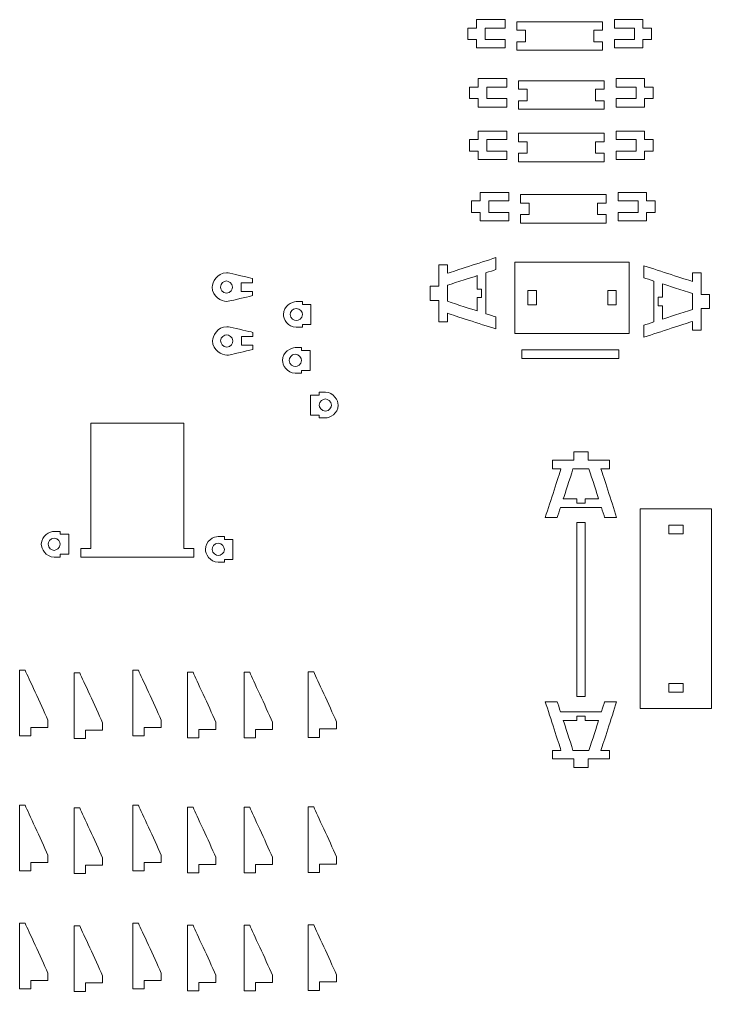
# Model space of a CAD drawing. Header units: millimetres. Extents: x -5059 to 5976, y -2595 to 3315.
# Drawn here: x -3802 to -3317, y -134 to 547 of the extents above; entities that cross this region are included whole.
import ezdxf

# ---------------------------------------------------------------- set-up
doc = ezdxf.new("R2010")
doc.units = ezdxf.units.MM
doc.header["$MEASUREMENT"] = 0
doc.layers.add('Layer 1', color=7, linetype='Continuous')

msp = doc.modelspace()

# ---------------------------------------------------------------- linework, layer by layer
at = {"layer": 'Layer 1', "color": 18, "lineweight": 9}
for points in [[(-3461.5113, 547.4502), (-3468.1779, 547.4502), (-3478.1779, 547.4502), (-3481.5113, 547.4502)], [(-3481.5113, 547.4502), (-3481.5113, 545.4502), (-3481.5113, 542.4502), (-3481.5113, 541.4502)], [(-3461.5113, 541.4502), (-3461.5113, 543.4502), (-3461.5113, 546.4502), (-3461.5113, 547.4502)], [(-3393.1919, 545.8546), (-3413.1919, 545.8546), (-3443.1919, 545.8546), (-3453.1919, 545.8546)], [(-3453.1919, 545.8546), (-3453.1919, 543.8546), (-3453.1919, 540.8546), (-3453.1919, 539.8546)], [(-3393.1919, 539.8546), (-3393.1919, 541.8546), (-3393.1919, 544.8546), (-3393.1919, 545.8546)], [(-3384.8726, 541.4502), (-3384.8726, 543.4502), (-3384.8726, 546.4502), (-3384.8726, 547.4502)], [(-3384.8726, 547.4502), (-3378.2059, 547.4502), (-3368.2059, 547.4502), (-3364.8726, 547.4502)], [(-3364.8726, 547.4502), (-3364.8726, 545.4502), (-3364.8726, 542.4502), (-3364.8726, 541.4502)], [(-3481.5113, 541.4502), (-3483.5113, 541.4502), (-3486.5113, 541.4502), (-3487.5113, 541.4502)], [(-3487.5113, 541.4502), (-3487.5113, 538.7835), (-3487.5113, 534.7835), (-3487.5113, 533.4502)], [(-3475.5113, 533.4502), (-3475.5113, 536.1169), (-3475.5113, 540.1169), (-3475.5113, 541.4502)], [(-3475.5113, 541.4502), (-3470.8446, 541.4502), (-3463.8446, 541.4502), (-3461.5113, 541.4502)], [(-3447.1919, 539.8546), (-3449.1919, 539.8546), (-3452.1919, 539.8546), (-3453.1919, 539.8546)], [(-3447.1919, 531.8546), (-3447.1919, 534.5213), (-3447.1919, 538.5213), (-3447.1919, 539.8546)], [(-3393.1919, 539.8546), (-3395.1919, 539.8546), (-3398.1919, 539.8546), (-3399.1919, 539.8546)], [(-3399.1919, 539.8546), (-3399.1919, 537.188), (-3399.1919, 533.188), (-3399.1919, 531.8546)], [(-3370.8726, 541.4502), (-3375.5393, 541.4502), (-3382.5393, 541.4502), (-3384.8726, 541.4502)], [(-3370.8726, 533.4502), (-3370.8726, 536.1169), (-3370.8726, 540.1169), (-3370.8726, 541.4502)], [(-3364.8726, 541.4502), (-3362.8726, 541.4502), (-3359.8726, 541.4502), (-3358.8726, 541.4502)], [(-3358.8726, 541.4502), (-3358.8726, 538.7835), (-3358.8726, 534.7835), (-3358.8726, 533.4502)], [(-3487.5113, 533.4502), (-3485.5113, 533.4502), (-3482.5113, 533.4502), (-3481.5113, 533.4502)], [(-3481.5113, 533.4502), (-3481.5113, 531.4502), (-3481.5113, 528.4502), (-3481.5113, 527.4502)], [(-3461.5113, 533.4502), (-3466.1779, 533.4502), (-3473.1779, 533.4502), (-3475.5113, 533.4502)], [(-3461.5113, 527.4502), (-3461.5113, 529.4502), (-3461.5113, 532.4502), (-3461.5113, 533.4502)], [(-3453.1919, 531.8546), (-3451.1919, 531.8546), (-3448.1919, 531.8546), (-3447.1919, 531.8546)], [(-3453.1919, 531.8546), (-3453.1919, 529.8546), (-3453.1919, 526.8546), (-3453.1919, 525.8546)], [(-3399.1919, 531.8546), (-3397.1919, 531.8546), (-3394.1919, 531.8546), (-3393.1919, 531.8546)], [(-3393.1919, 525.8546), (-3393.1919, 527.8546), (-3393.1919, 530.8546), (-3393.1919, 531.8546)], [(-3384.8726, 527.4502), (-3384.8726, 529.4502), (-3384.8726, 532.4502), (-3384.8726, 533.4502)], [(-3384.8726, 533.4502), (-3380.2059, 533.4502), (-3373.2059, 533.4502), (-3370.8726, 533.4502)], [(-3364.8726, 533.4502), (-3364.8726, 531.4502), (-3364.8726, 528.4502), (-3364.8726, 527.4502)], [(-3358.8726, 533.4502), (-3360.8726, 533.4502), (-3363.8726, 533.4502), (-3364.8726, 533.4502)], [(-3481.5113, 527.4502), (-3474.8446, 527.4502), (-3464.8446, 527.4502), (-3461.5113, 527.4502)], [(-3453.1919, 525.8546), (-3433.1919, 525.8546), (-3403.1919, 525.8546), (-3393.1919, 525.8546)], [(-3364.8726, 527.4502), (-3371.5393, 527.4502), (-3381.5393, 527.4502), (-3384.8726, 527.4502)], [(-3460.3626, 505.9864), (-3467.0293, 505.9864), (-3477.0293, 505.9864), (-3480.3626, 505.9864)], [(-3480.3626, 505.9864), (-3480.3626, 503.9864), (-3480.3626, 500.9864), (-3480.3626, 499.9864)], [(-3460.3626, 499.9864), (-3460.3626, 501.9864), (-3460.3626, 504.9864), (-3460.3626, 505.9864)], [(-3392.0433, 504.5021), (-3412.0433, 504.5021), (-3442.0433, 504.5021), (-3452.0433, 504.5021)], [(-3452.0433, 504.5021), (-3452.0433, 502.5021), (-3452.0433, 499.5021), (-3452.0433, 498.5021)], [(-3392.0433, 498.5021), (-3392.0433, 500.5021), (-3392.0433, 503.5021), (-3392.0433, 504.5021)], [(-3383.7239, 499.9864), (-3383.7239, 501.9864), (-3383.7239, 504.9864), (-3383.7239, 505.9864)], [(-3383.7239, 505.9864), (-3377.0573, 505.9864), (-3367.0573, 505.9864), (-3363.7239, 505.9864)], [(-3363.7239, 505.9864), (-3363.7239, 503.9864), (-3363.7239, 500.9864), (-3363.7239, 499.9864)], [(-3480.3626, 499.9864), (-3482.3626, 499.9864), (-3485.3626, 499.9864), (-3486.3626, 499.9864)], [(-3486.3626, 499.9864), (-3486.3626, 497.3198), (-3486.3626, 493.3198), (-3486.3626, 491.9864)], [(-3474.3626, 491.9864), (-3474.3626, 494.6531), (-3474.3626, 498.6531), (-3474.3626, 499.9864)], [(-3474.3626, 499.9864), (-3469.6959, 499.9864), (-3462.6959, 499.9864), (-3460.3626, 499.9864)], [(-3446.0433, 498.5021), (-3448.0433, 498.5021), (-3451.0433, 498.5021), (-3452.0433, 498.5021)], [(-3446.0433, 490.5021), (-3446.0433, 493.1688), (-3446.0433, 497.1688), (-3446.0433, 498.5021)], [(-3392.0433, 498.5021), (-3394.0433, 498.5021), (-3397.0433, 498.5021), (-3398.0433, 498.5021)], [(-3398.0433, 498.5021), (-3398.0433, 495.8355), (-3398.0433, 491.8355), (-3398.0433, 490.5021)], [(-3369.7239, 499.9864), (-3374.3906, 499.9864), (-3381.3906, 499.9864), (-3383.7239, 499.9864)], [(-3369.7239, 491.9864), (-3369.7239, 494.6531), (-3369.7239, 498.6531), (-3369.7239, 499.9864)], [(-3363.7239, 499.9864), (-3361.7239, 499.9864), (-3358.7239, 499.9864), (-3357.7239, 499.9864)], [(-3357.7239, 499.9864), (-3357.7239, 497.3198), (-3357.7239, 493.3198), (-3357.7239, 491.9864)], [(-3486.3626, 491.9864), (-3484.3626, 491.9864), (-3481.3626, 491.9864), (-3480.3626, 491.9864)], [(-3480.3626, 491.9864), (-3480.3626, 489.9864), (-3480.3626, 486.9864), (-3480.3626, 485.9864)], [(-3460.3626, 491.9864), (-3465.0293, 491.9864), (-3472.0293, 491.9864), (-3474.3626, 491.9864)], [(-3460.3626, 485.9864), (-3460.3626, 487.9864), (-3460.3626, 490.9864), (-3460.3626, 491.9864)], [(-3452.0433, 490.5021), (-3450.0433, 490.5021), (-3447.0433, 490.5021), (-3446.0433, 490.5021)], [(-3452.0433, 490.5021), (-3452.0433, 488.5021), (-3452.0433, 485.5021), (-3452.0433, 484.5021)], [(-3398.0433, 490.5021), (-3396.0433, 490.5021), (-3393.0433, 490.5021), (-3392.0433, 490.5021)], [(-3392.0433, 484.5021), (-3392.0433, 486.5021), (-3392.0433, 489.5021), (-3392.0433, 490.5021)], [(-3383.7239, 485.9864), (-3383.7239, 487.9864), (-3383.7239, 490.9864), (-3383.7239, 491.9864)], [(-3383.7239, 491.9864), (-3379.0573, 491.9864), (-3372.0573, 491.9864), (-3369.7239, 491.9864)], [(-3363.7239, 491.9864), (-3363.7239, 489.9864), (-3363.7239, 486.9864), (-3363.7239, 485.9864)], [(-3357.7239, 491.9864), (-3359.7239, 491.9864), (-3362.7239, 491.9864), (-3363.7239, 491.9864)], [(-3480.3626, 485.9864), (-3473.6959, 485.9864), (-3463.6959, 485.9864), (-3460.3626, 485.9864)], [(-3452.0433, 484.5021), (-3432.0433, 484.5021), (-3402.0433, 484.5021), (-3392.0433, 484.5021)], [(-3363.7239, 485.9864), (-3370.3906, 485.9864), (-3380.3906, 485.9864), (-3383.7239, 485.9864)], [(-3460.3626, 469.2287), (-3467.0293, 469.2287), (-3477.0293, 469.2287), (-3480.3626, 469.2287)], [(-3480.3626, 469.2287), (-3480.3626, 467.2287), (-3480.3626, 464.2287), (-3480.3626, 463.2287)], [(-3460.3626, 463.2287), (-3460.3626, 465.2287), (-3460.3626, 468.2287), (-3460.3626, 469.2287)], [(-3392.0433, 467.7444), (-3412.0433, 467.7444), (-3442.0433, 467.7444), (-3452.0433, 467.7444)], [(-3452.0433, 467.7444), (-3452.0433, 465.7444), (-3452.0433, 462.7444), (-3452.0433, 461.7444)], [(-3392.0433, 461.7444), (-3392.0433, 463.7444), (-3392.0433, 466.7444), (-3392.0433, 467.7444)], [(-3383.7239, 463.2287), (-3383.7239, 465.2287), (-3383.7239, 468.2287), (-3383.7239, 469.2287)], [(-3383.7239, 469.2287), (-3377.0573, 469.2287), (-3367.0573, 469.2287), (-3363.7239, 469.2287)], [(-3363.7239, 469.2287), (-3363.7239, 467.2287), (-3363.7239, 464.2287), (-3363.7239, 463.2287)], [(-3480.3626, 463.2287), (-3482.3626, 463.2287), (-3485.3626, 463.2287), (-3486.3626, 463.2287)], [(-3486.3626, 463.2287), (-3486.3626, 460.562), (-3486.3626, 456.562), (-3486.3626, 455.2287)], [(-3474.3626, 455.2287), (-3474.3626, 457.8953), (-3474.3626, 461.8953), (-3474.3626, 463.2287)], [(-3474.3626, 463.2287), (-3469.6959, 463.2287), (-3462.6959, 463.2287), (-3460.3626, 463.2287)], [(-3446.0433, 461.7444), (-3448.0433, 461.7444), (-3451.0433, 461.7444), (-3452.0433, 461.7444)], [(-3446.0433, 453.7444), (-3446.0433, 456.411), (-3446.0433, 460.411), (-3446.0433, 461.7444)], [(-3392.0433, 461.7444), (-3394.0433, 461.7444), (-3397.0433, 461.7444), (-3398.0433, 461.7444)], [(-3398.0433, 461.7444), (-3398.0433, 459.0777), (-3398.0433, 455.0777), (-3398.0433, 453.7444)], [(-3369.7239, 463.2287), (-3374.3906, 463.2287), (-3381.3906, 463.2287), (-3383.7239, 463.2287)], [(-3369.7239, 455.2287), (-3369.7239, 457.8953), (-3369.7239, 461.8953), (-3369.7239, 463.2287)], [(-3363.7239, 463.2287), (-3361.7239, 463.2287), (-3358.7239, 463.2287), (-3357.7239, 463.2287)], [(-3357.7239, 463.2287), (-3357.7239, 460.562), (-3357.7239, 456.562), (-3357.7239, 455.2287)], [(-3486.3626, 455.2287), (-3484.3626, 455.2287), (-3481.3626, 455.2287), (-3480.3626, 455.2287)], [(-3480.3626, 455.2287), (-3480.3626, 453.2287), (-3480.3626, 450.2287), (-3480.3626, 449.2287)], [(-3460.3626, 455.2287), (-3465.0293, 455.2287), (-3472.0293, 455.2287), (-3474.3626, 455.2287)], [(-3460.3626, 449.2287), (-3460.3626, 451.2287), (-3460.3626, 454.2287), (-3460.3626, 455.2287)], [(-3452.0433, 453.7444), (-3450.0433, 453.7444), (-3447.0433, 453.7444), (-3446.0433, 453.7444)], [(-3452.0433, 453.7444), (-3452.0433, 451.7444), (-3452.0433, 448.7444), (-3452.0433, 447.7444)], [(-3398.0433, 453.7444), (-3396.0433, 453.7444), (-3393.0433, 453.7444), (-3392.0433, 453.7444)], [(-3392.0433, 447.7444), (-3392.0433, 449.7444), (-3392.0433, 452.7444), (-3392.0433, 453.7444)], [(-3383.7239, 449.2287), (-3383.7239, 451.2287), (-3383.7239, 454.2287), (-3383.7239, 455.2287)], [(-3383.7239, 455.2287), (-3379.0573, 455.2287), (-3372.0573, 455.2287), (-3369.7239, 455.2287)], [(-3363.7239, 455.2287), (-3363.7239, 453.2287), (-3363.7239, 450.2287), (-3363.7239, 449.2287)], [(-3357.7239, 455.2287), (-3359.7239, 455.2287), (-3362.7239, 455.2287), (-3363.7239, 455.2287)], [(-3480.3626, 449.2287), (-3473.6959, 449.2287), (-3463.6959, 449.2287), (-3460.3626, 449.2287)], [(-3452.0433, 447.7444), (-3432.0433, 447.7444), (-3402.0433, 447.7444), (-3392.0433, 447.7444)], [(-3363.7239, 449.2287), (-3370.3906, 449.2287), (-3380.3906, 449.2287), (-3383.7239, 449.2287)], [(-3458.9382, 426.2568), (-3465.6049, 426.2568), (-3475.6049, 426.2568), (-3478.9382, 426.2568)], [(-3478.9382, 426.2568), (-3478.9382, 424.2568), (-3478.9382, 421.2568), (-3478.9382, 420.2568)], [(-3458.9382, 420.2568), (-3458.9382, 422.2568), (-3458.9382, 425.2568), (-3458.9382, 426.2568)], [(-3390.6189, 424.7725), (-3410.6189, 424.7725), (-3440.6189, 424.7725), (-3450.6189, 424.7725)], [(-3450.6189, 424.7725), (-3450.6189, 422.7725), (-3450.6189, 419.7725), (-3450.6189, 418.7725)], [(-3390.6189, 418.7725), (-3390.6189, 420.7725), (-3390.6189, 423.7725), (-3390.6189, 424.7725)], [(-3382.2996, 420.2568), (-3382.2996, 422.2568), (-3382.2996, 425.2568), (-3382.2996, 426.2568)], [(-3382.2996, 426.2568), (-3375.6329, 426.2568), (-3365.6329, 426.2568), (-3362.2996, 426.2568)], [(-3362.2996, 426.2568), (-3362.2996, 424.2568), (-3362.2996, 421.2568), (-3362.2996, 420.2568)], [(-3478.9382, 420.2568), (-3480.9382, 420.2568), (-3483.9382, 420.2568), (-3484.9382, 420.2568)], [(-3484.9382, 420.2568), (-3484.9382, 417.5901), (-3484.9382, 413.5901), (-3484.9382, 412.2568)], [(-3472.9382, 412.2568), (-3472.9382, 414.9235), (-3472.9382, 418.9235), (-3472.9382, 420.2568)], [(-3472.9382, 420.2568), (-3468.2716, 420.2568), (-3461.2716, 420.2568), (-3458.9382, 420.2568)], [(-3444.6189, 418.7725), (-3446.6189, 418.7725), (-3449.6189, 418.7725), (-3450.6189, 418.7725)], [(-3444.6189, 410.7725), (-3444.6189, 413.4392), (-3444.6189, 417.4392), (-3444.6189, 418.7725)], [(-3390.6189, 418.7725), (-3392.6189, 418.7725), (-3395.6189, 418.7725), (-3396.6189, 418.7725)], [(-3396.6189, 418.7725), (-3396.6189, 416.1058), (-3396.6189, 412.1058), (-3396.6189, 410.7725)], [(-3368.2996, 420.2568), (-3372.9662, 420.2568), (-3379.9662, 420.2568), (-3382.2996, 420.2568)], [(-3368.2996, 412.2568), (-3368.2996, 414.9235), (-3368.2996, 418.9235), (-3368.2996, 420.2568)], [(-3362.2996, 420.2568), (-3360.2996, 420.2568), (-3357.2996, 420.2568), (-3356.2996, 420.2568)], [(-3356.2996, 420.2568), (-3356.2996, 417.5901), (-3356.2996, 413.5901), (-3356.2996, 412.2568)], [(-3484.9382, 412.2568), (-3482.9382, 412.2568), (-3479.9382, 412.2568), (-3478.9382, 412.2568)], [(-3478.9382, 412.2568), (-3478.9382, 410.2568), (-3478.9382, 407.2568), (-3478.9382, 406.2568)], [(-3458.9382, 412.2568), (-3463.6049, 412.2568), (-3470.6049, 412.2568), (-3472.9382, 412.2568)], [(-3458.9382, 406.2568), (-3458.9382, 408.2568), (-3458.9382, 411.2568), (-3458.9382, 412.2568)], [(-3450.6189, 410.7725), (-3448.6189, 410.7725), (-3445.6189, 410.7725), (-3444.6189, 410.7725)], [(-3450.6189, 410.7725), (-3450.6189, 408.7725), (-3450.6189, 405.7725), (-3450.6189, 404.7725)], [(-3396.6189, 410.7725), (-3394.6189, 410.7725), (-3391.6189, 410.7725), (-3390.6189, 410.7725)], [(-3390.6189, 404.7725), (-3390.6189, 406.7725), (-3390.6189, 409.7725), (-3390.6189, 410.7725)], [(-3382.2996, 406.2568), (-3382.2996, 408.2568), (-3382.2996, 411.2568), (-3382.2996, 412.2568)], [(-3382.2996, 412.2568), (-3377.6329, 412.2568), (-3370.6329, 412.2568), (-3368.2996, 412.2568)], [(-3362.2996, 412.2568), (-3362.2996, 410.2568), (-3362.2996, 407.2568), (-3362.2996, 406.2568)], [(-3356.2996, 412.2568), (-3358.2996, 412.2568), (-3361.2996, 412.2568), (-3362.2996, 412.2568)], [(-3478.9382, 406.2568), (-3472.2716, 406.2568), (-3462.2716, 406.2568), (-3458.9382, 406.2568)], [(-3450.6189, 404.7725), (-3430.6189, 404.7725), (-3400.6189, 404.7725), (-3390.6189, 404.7725)], [(-3362.2996, 406.2568), (-3368.9662, 406.2568), (-3378.9662, 406.2568), (-3382.2996, 406.2568)], [(-3501.9567, 375.5455), (-3503.9567, 375.5455), (-3506.9567, 375.5455), (-3507.9567, 375.5455)], [(-3507.9567, 375.5455), (-3507.9567, 370.5455), (-3507.9567, 363.0455), (-3507.9567, 360.5455)], [(-3467.9567, 380.5455), (-3479.2901, 376.8789), (-3496.2901, 371.3789), (-3501.9567, 369.5455)], [(-3501.9567, 369.5455), (-3501.9567, 371.5455), (-3501.9567, 374.5455), (-3501.9567, 375.5455)], [(-3467.9567, 372.1373), (-3467.9567, 374.94), (-3467.9567, 379.1442), (-3467.9567, 380.5455)], [(-3374.5792, 377.4627), (-3401.2459, 377.4627), (-3441.2459, 377.4627), (-3454.5792, 377.4627)], [(-3454.5792, 377.4627), (-3454.5792, 360.796), (-3454.5792, 335.796), (-3454.5792, 327.4627)], [(-3374.5792, 327.4627), (-3374.5792, 344.1293), (-3374.5792, 369.1293), (-3374.5792, 377.4627)], [(-3364.1649, 366.407), (-3364.1649, 369.2098), (-3364.1649, 373.4139), (-3364.1649, 374.8153)], [(-3364.1649, 374.8153), (-3352.8316, 371.1486), (-3335.8316, 365.6486), (-3330.1649, 363.8153)], [(-3656.7668, 369.8907), (-3655.9996, 369.8907), (-3654.8688, 369.7164), (-3654.4953, 369.6293)], [(-3654.4953, 369.6293), (-3649.1524, 368.3831), (-3641.1382, 366.5138), (-3638.4668, 365.8907)], [(-3501.9567, 361.1373), (-3494.9567, 363.402), (-3484.4567, 366.799), (-3480.9567, 367.9314)], [(-3480.9567, 367.9314), (-3480.9567, 364.8028), (-3480.9567, 360.1099), (-3480.9567, 358.5455)], [(-3474.9567, 369.8726), (-3472.6234, 370.6275), (-3469.1234, 371.7598), (-3467.9567, 372.1373)], [(-3474.9567, 341.2185), (-3474.9567, 350.7699), (-3474.9567, 365.0969), (-3474.9567, 369.8726)], [(-3330.1649, 363.8153), (-3330.1649, 365.8153), (-3330.1649, 368.8153), (-3330.1649, 369.8153)], [(-3330.1649, 369.8153), (-3328.1649, 369.8153), (-3325.1649, 369.8153), (-3324.1649, 369.8153)], [(-3324.1649, 369.8153), (-3324.1649, 364.8153), (-3324.1649, 357.3153), (-3324.1649, 354.8153)], [(-3638.4668, 362.8907), (-3641.1334, 362.8907), (-3645.1334, 362.8907), (-3646.4668, 362.8907)], [(-3646.4668, 362.8907), (-3646.4668, 360.8907), (-3646.4668, 357.8907), (-3646.4668, 356.8907)], [(-3638.4668, 365.8907), (-3638.4668, 364.8907), (-3638.4668, 363.3907), (-3638.4668, 362.8907)], [(-3501.9567, 349.9538), (-3501.9567, 353.6816), (-3501.9567, 359.2734), (-3501.9567, 361.1373)], [(-3357.1649, 364.1423), (-3359.4982, 364.8972), (-3362.9982, 366.0296), (-3364.1649, 366.407)], [(-3357.1649, 335.4883), (-3357.1649, 345.0396), (-3357.1649, 359.3666), (-3357.1649, 364.1423)], [(-3330.1649, 355.407), (-3337.1649, 357.6717), (-3347.6649, 361.0688), (-3351.1649, 362.2011)], [(-3351.1649, 362.2011), (-3351.1649, 359.0725), (-3351.1649, 354.3796), (-3351.1649, 352.8153)], [(-3646.4668, 356.8907), (-3643.8001, 356.8907), (-3639.8001, 356.8907), (-3638.4668, 356.8907)], [(-3638.4668, 356.8907), (-3638.4668, 355.8907), (-3638.4668, 354.3907), (-3638.4668, 353.8907)], [(-3507.9567, 360.5455), (-3509.9567, 360.5455), (-3512.9567, 360.5455), (-3513.9567, 360.5455)], [(-3513.9567, 360.5455), (-3513.9567, 357.2122), (-3513.9567, 352.2122), (-3513.9567, 350.5455)], [(-3480.9567, 358.5455), (-3479.9567, 358.5455), (-3478.4567, 358.5455), (-3477.9567, 358.5455)], [(-3477.9567, 358.5455), (-3477.9567, 356.5455), (-3477.9567, 353.5455), (-3477.9567, 352.5455)], [(-3439.5792, 357.4627), (-3441.5792, 357.4627), (-3444.5792, 357.4627), (-3445.5792, 357.4627)], [(-3445.5792, 357.4627), (-3445.5792, 354.1293), (-3445.5792, 349.1293), (-3445.5792, 347.4627)], [(-3439.5792, 347.4627), (-3439.5792, 350.796), (-3439.5792, 355.796), (-3439.5792, 357.4627)], [(-3383.5792, 357.4627), (-3385.5792, 357.4627), (-3388.5792, 357.4627), (-3389.5792, 357.4627)], [(-3389.5792, 357.4627), (-3389.5792, 354.1293), (-3389.5792, 349.1293), (-3389.5792, 347.4627)], [(-3383.5792, 347.4627), (-3383.5792, 350.796), (-3383.5792, 355.796), (-3383.5792, 357.4627)], [(-3330.1649, 344.2235), (-3330.1649, 347.9514), (-3330.1649, 353.5431), (-3330.1649, 355.407)], [(-3324.1649, 354.8153), (-3322.1649, 354.8153), (-3319.1649, 354.8153), (-3318.1649, 354.8153)], [(-3318.1649, 354.8153), (-3318.1649, 351.4819), (-3318.1649, 346.4819), (-3318.1649, 344.8153)], [(-3656.7668, 349.8907), (-3655.9996, 349.8907), (-3654.8688, 350.0649), (-3654.4953, 350.1521)], [(-3638.4668, 353.8907), (-3643.8096, 352.6445), (-3651.8238, 350.7752), (-3654.4953, 350.1521)], [(-3607.8493, 349.6934), (-3606.4159, 349.6934), (-3604.2659, 349.6934), (-3603.5493, 349.6934)], [(-3603.5493, 349.6934), (-3603.5493, 349.0267), (-3603.5493, 348.0267), (-3603.5493, 347.6934)], [(-3603.5493, 347.6934), (-3601.5493, 347.6934), (-3598.5493, 347.6934), (-3597.5493, 347.6934)], [(-3597.5493, 347.6934), (-3597.5493, 343.0267), (-3597.5493, 336.0267), (-3597.5493, 333.6934)], [(-3507.9567, 350.5455), (-3509.9567, 350.5455), (-3512.9567, 350.5455), (-3513.9567, 350.5455)], [(-3507.9567, 335.5455), (-3507.9567, 340.5455), (-3507.9567, 348.0455), (-3507.9567, 350.5455)], [(-3501.9567, 349.9538), (-3494.9567, 347.6891), (-3484.4567, 344.292), (-3480.9567, 343.1597)], [(-3480.9567, 352.5455), (-3479.9567, 352.5455), (-3478.4567, 352.5455), (-3477.9567, 352.5455)], [(-3480.9567, 343.1597), (-3480.9567, 346.2883), (-3480.9567, 350.9812), (-3480.9567, 352.5455)], [(-3445.5792, 347.4627), (-3443.5792, 347.4627), (-3440.5792, 347.4627), (-3439.5792, 347.4627)], [(-3389.5792, 347.4627), (-3387.5792, 347.4627), (-3384.5792, 347.4627), (-3383.5792, 347.4627)], [(-3351.1649, 352.8153), (-3352.1649, 352.8153), (-3353.6649, 352.8153), (-3354.1649, 352.8153)], [(-3354.1649, 352.8153), (-3354.1649, 350.8153), (-3354.1649, 347.8153), (-3354.1649, 346.8153)], [(-3467.9567, 330.5455), (-3479.2901, 334.2122), (-3496.2901, 339.7122), (-3501.9567, 341.5455)], [(-3501.9567, 341.5455), (-3501.9567, 339.5455), (-3501.9567, 336.5455), (-3501.9567, 335.5455)], [(-3474.9567, 341.2185), (-3472.6234, 340.4636), (-3469.1234, 339.3313), (-3467.9567, 338.9538)], [(-3351.1649, 346.8153), (-3352.1649, 346.8153), (-3353.6649, 346.8153), (-3354.1649, 346.8153)], [(-3351.1649, 337.4294), (-3351.1649, 340.558), (-3351.1649, 345.251), (-3351.1649, 346.8153)], [(-3330.1649, 344.2235), (-3337.1649, 341.9588), (-3347.6649, 338.5618), (-3351.1649, 337.4294)], [(-3324.1649, 329.8153), (-3324.1649, 334.8153), (-3324.1649, 342.3153), (-3324.1649, 344.8153)], [(-3324.1649, 344.8153), (-3322.1649, 344.8153), (-3319.1649, 344.8153), (-3318.1649, 344.8153)], [(-3501.9567, 335.5455), (-3503.9567, 335.5455), (-3506.9567, 335.5455), (-3507.9567, 335.5455)], [(-3467.9567, 338.9538), (-3467.9567, 336.1511), (-3467.9567, 331.9469), (-3467.9567, 330.5455)], [(-3364.1649, 324.8153), (-3352.8316, 328.4819), (-3335.8316, 333.9819), (-3330.1649, 335.8153)], [(-3357.1649, 335.4883), (-3359.4982, 334.7334), (-3362.9982, 333.601), (-3364.1649, 333.2235)], [(-3330.1649, 335.8153), (-3330.1649, 333.8153), (-3330.1649, 330.8153), (-3330.1649, 329.8153)], [(-3656.5696, 332.1528), (-3655.8024, 332.1528), (-3654.6717, 331.9785), (-3654.2981, 331.8914)], [(-3654.2981, 331.8914), (-3648.9553, 330.6452), (-3640.941, 328.7759), (-3638.2696, 328.1528)], [(-3638.2696, 328.1528), (-3638.2696, 327.1528), (-3638.2696, 325.6528), (-3638.2696, 325.1528)], [(-3603.5493, 331.6934), (-3604.9826, 331.6934), (-3607.1326, 331.6934), (-3607.8493, 331.6934)], [(-3597.5493, 333.6934), (-3599.5493, 333.6934), (-3602.5493, 333.6934), (-3603.5493, 333.6934)], [(-3603.5493, 333.6934), (-3603.5493, 333.0267), (-3603.5493, 332.0267), (-3603.5493, 331.6934)], [(-3454.5792, 327.4627), (-3427.9125, 327.4627), (-3387.9125, 327.4627), (-3374.5792, 327.4627)], [(-3364.1649, 333.2235), (-3364.1649, 330.4208), (-3364.1649, 326.2167), (-3364.1649, 324.8153)], [(-3330.1649, 329.8153), (-3328.1649, 329.8153), (-3325.1649, 329.8153), (-3324.1649, 329.8153)], [(-3638.2696, 325.1528), (-3640.9363, 325.1528), (-3644.9363, 325.1528), (-3646.2696, 325.1528)], [(-3646.2696, 325.1528), (-3646.2696, 323.1528), (-3646.2696, 320.1528), (-3646.2696, 319.1528)], [(-3638.2696, 316.1528), (-3643.6124, 314.9066), (-3651.6267, 313.0373), (-3654.2981, 312.4142)], [(-3646.2696, 319.1528), (-3643.6029, 319.1528), (-3639.6029, 319.1528), (-3638.2696, 319.1528)], [(-3638.2696, 319.1528), (-3638.2696, 318.1528), (-3638.2696, 316.6528), (-3638.2696, 316.1528)], [(-3608.5228, 317.5202), (-3607.0895, 317.5202), (-3604.9395, 317.5202), (-3604.2228, 317.5202)], [(-3604.2228, 317.5202), (-3604.2228, 316.8536), (-3604.2228, 315.8536), (-3604.2228, 315.5202)], [(-3604.2228, 315.5202), (-3602.2228, 315.5202), (-3599.2228, 315.5202), (-3598.2228, 315.5202)], [(-3598.2228, 315.5202), (-3598.2228, 310.8536), (-3598.2228, 303.8536), (-3598.2228, 301.5202)], [(-3449.8049, 315.8865), (-3427.1382, 315.8865), (-3393.1382, 315.8865), (-3381.8049, 315.8865)], [(-3449.8049, 309.8865), (-3449.8049, 311.8865), (-3449.8049, 314.8865), (-3449.8049, 315.8865)], [(-3381.8049, 309.8865), (-3381.8049, 311.8865), (-3381.8049, 314.8865), (-3381.8049, 315.8865)], [(-3656.5696, 312.1528), (-3655.8024, 312.1528), (-3654.6717, 312.327), (-3654.2981, 312.4142)], [(-3381.8049, 309.8865), (-3404.4715, 309.8865), (-3438.4715, 309.8865), (-3449.8049, 309.8865)], [(-3598.2228, 301.5202), (-3600.2228, 301.5202), (-3603.2228, 301.5202), (-3604.2228, 301.5202)], [(-3604.2228, 301.5202), (-3604.2228, 300.8536), (-3604.2228, 299.8536), (-3604.2228, 299.5202)], [(-3604.2228, 299.5202), (-3605.6561, 299.5202), (-3607.8061, 299.5202), (-3608.5228, 299.5202)], [(-3591.7658, 284.1952), (-3591.7658, 284.8619), (-3591.7658, 285.8619), (-3591.7658, 286.1952)], [(-3591.7658, 286.1952), (-3590.3325, 286.1952), (-3588.1825, 286.1952), (-3587.4658, 286.1952)], [(-3597.7658, 270.1952), (-3597.7658, 274.8619), (-3597.7658, 281.8619), (-3597.7658, 284.1952)], [(-3597.7658, 284.1952), (-3595.7658, 284.1952), (-3592.7658, 284.1952), (-3591.7658, 284.1952)], [(-3591.7658, 270.1952), (-3593.7658, 270.1952), (-3596.7658, 270.1952), (-3597.7658, 270.1952)], [(-3591.7658, 268.1952), (-3591.7658, 268.8619), (-3591.7658, 269.8619), (-3591.7658, 270.1952)], [(-3587.4658, 268.1952), (-3588.8992, 268.1952), (-3591.0492, 268.1952), (-3591.7658, 268.1952)], [(-3686.7575, 264.6326), (-3708.4242, 264.6326), (-3740.9242, 264.6326), (-3751.7575, 264.6326)], [(-3751.7575, 264.6326), (-3751.7575, 235.2992), (-3751.7575, 191.2992), (-3751.7575, 176.6326)], [(-3686.7575, 176.6326), (-3686.7575, 205.9659), (-3686.7575, 249.9659), (-3686.7575, 264.6326)], [(-3428.318, 232.5329), (-3428.318, 234.5329), (-3428.318, 237.5329), (-3428.318, 238.5329)], [(-3428.318, 238.5329), (-3423.318, 238.5329), (-3415.818, 238.5329), (-3413.318, 238.5329)], [(-3413.318, 238.5329), (-3413.318, 240.5329), (-3413.318, 243.5329), (-3413.318, 244.5329)], [(-3413.318, 244.5329), (-3409.9847, 244.5329), (-3404.9847, 244.5329), (-3403.318, 244.5329)], [(-3403.318, 238.5329), (-3403.318, 240.5329), (-3403.318, 243.5329), (-3403.318, 244.5329)], [(-3388.318, 238.5329), (-3393.318, 238.5329), (-3400.818, 238.5329), (-3403.318, 238.5329)], [(-3388.318, 232.5329), (-3388.318, 234.5329), (-3388.318, 237.5329), (-3388.318, 238.5329)], [(-3433.318, 198.5329), (-3429.6514, 209.8662), (-3424.1514, 226.8662), (-3422.318, 232.5329)], [(-3422.318, 232.5329), (-3424.318, 232.5329), (-3427.318, 232.5329), (-3428.318, 232.5329)], [(-3413.9098, 232.5329), (-3416.1745, 225.5329), (-3419.5715, 215.0329), (-3420.7039, 211.5329)], [(-3402.7263, 232.5329), (-3406.4541, 232.5329), (-3412.0458, 232.5329), (-3413.9098, 232.5329)], [(-3402.7263, 232.5329), (-3400.4616, 225.5329), (-3397.0645, 215.0329), (-3395.9322, 211.5329)], [(-3383.318, 198.5329), (-3386.9847, 209.8662), (-3392.4847, 226.8662), (-3394.318, 232.5329)], [(-3394.318, 232.5329), (-3392.318, 232.5329), (-3389.318, 232.5329), (-3388.318, 232.5329)], [(-3420.7039, 211.5329), (-3417.5753, 211.5329), (-3412.8823, 211.5329), (-3411.318, 211.5329)], [(-3411.318, 211.5329), (-3411.318, 210.5329), (-3411.318, 209.0329), (-3411.318, 208.5329)], [(-3405.318, 211.5329), (-3405.318, 210.5329), (-3405.318, 209.0329), (-3405.318, 208.5329)], [(-3395.9322, 211.5329), (-3399.0608, 211.5329), (-3403.7537, 211.5329), (-3405.318, 211.5329)], [(-3422.645, 205.5329), (-3423.3999, 203.1995), (-3424.5323, 199.6995), (-3424.9098, 198.5329)], [(-3393.991, 205.5329), (-3403.5423, 205.5329), (-3417.8694, 205.5329), (-3422.645, 205.5329)], [(-3411.318, 208.5329), (-3409.318, 208.5329), (-3406.318, 208.5329), (-3405.318, 208.5329)], [(-3393.991, 205.5329), (-3393.2361, 203.1995), (-3392.1037, 199.6995), (-3391.7263, 198.5329)], [(-3316.7888, 204.5412), (-3333.4554, 204.5412), (-3358.4554, 204.5412), (-3366.7888, 204.5412)], [(-3366.7888, 204.5412), (-3366.7888, 157.8745), (-3366.7888, 87.8745), (-3366.7888, 64.5412)], [(-3316.7888, 64.5412), (-3316.7888, 111.2079), (-3316.7888, 181.2079), (-3316.7888, 204.5412)], [(-3424.9098, 198.5329), (-3427.7125, 198.5329), (-3431.9166, 198.5329), (-3433.318, 198.5329)], [(-3391.7263, 198.5329), (-3388.9235, 198.5329), (-3384.7194, 198.5329), (-3383.318, 198.5329)], [(-3411.318, 73.0041), (-3411.318, 113.6707), (-3411.318, 174.6707), (-3411.318, 195.0041)], [(-3405.318, 195.0041), (-3407.318, 195.0041), (-3410.318, 195.0041), (-3411.318, 195.0041)], [(-3405.318, 195.0041), (-3405.318, 154.3374), (-3405.318, 93.3374), (-3405.318, 73.0041)], [(-3346.7888, 193.0412), (-3346.7888, 191.0412), (-3346.7888, 188.0412), (-3346.7888, 187.0412)], [(-3336.7888, 193.0412), (-3340.1221, 193.0412), (-3345.1221, 193.0412), (-3346.7888, 193.0412)], [(-3336.7888, 187.0412), (-3336.7888, 189.0412), (-3336.7888, 192.0412), (-3336.7888, 193.0412)], [(-3777.5438, 188.7185), (-3776.1105, 188.7185), (-3773.9605, 188.7185), (-3773.2438, 188.7185)], [(-3773.2438, 188.7185), (-3773.2438, 188.0518), (-3773.2438, 187.0518), (-3773.2438, 186.7185)], [(-3773.2438, 186.7185), (-3771.2438, 186.7185), (-3768.2438, 186.7185), (-3767.2438, 186.7185)], [(-3767.2438, 186.7185), (-3767.2438, 182.0518), (-3767.2438, 175.0518), (-3767.2438, 172.7185)], [(-3662.5599, 185.1114), (-3661.1266, 185.1114), (-3658.9766, 185.1114), (-3658.2599, 185.1114)], [(-3658.2599, 185.1114), (-3658.2599, 184.4447), (-3658.2599, 183.4447), (-3658.2599, 183.1114)], [(-3346.7888, 187.0412), (-3343.4554, 187.0412), (-3338.4554, 187.0412), (-3336.7888, 187.0412)], [(-3658.2599, 183.1114), (-3656.2599, 183.1114), (-3653.2599, 183.1114), (-3652.2599, 183.1114)], [(-3652.2599, 183.1114), (-3652.2599, 178.4447), (-3652.2599, 171.4447), (-3652.2599, 169.1114)], [(-3773.2438, 170.7185), (-3774.6772, 170.7185), (-3776.8272, 170.7185), (-3777.5438, 170.7185)], [(-3773.2438, 172.7185), (-3773.2438, 172.0518), (-3773.2438, 171.0518), (-3773.2438, 170.7185)], [(-3767.2438, 172.7185), (-3769.2438, 172.7185), (-3772.2438, 172.7185), (-3773.2438, 172.7185)], [(-3758.7575, 176.6326), (-3756.4242, 176.6326), (-3752.9242, 176.6326), (-3751.7575, 176.6326)], [(-3758.7575, 170.6326), (-3758.7575, 172.6326), (-3758.7575, 175.6326), (-3758.7575, 176.6326)], [(-3758.7575, 170.6326), (-3732.4242, 170.6326), (-3692.9242, 170.6326), (-3679.7575, 170.6326)], [(-3686.7575, 176.6326), (-3684.4242, 176.6326), (-3680.9242, 176.6326), (-3679.7575, 176.6326)], [(-3679.7575, 176.6326), (-3679.7575, 174.6326), (-3679.7575, 171.6326), (-3679.7575, 170.6326)], [(-3658.2599, 167.1114), (-3659.6932, 167.1114), (-3661.8432, 167.1114), (-3662.5599, 167.1114)], [(-3658.2599, 169.1114), (-3658.2599, 168.4447), (-3658.2599, 167.4447), (-3658.2599, 167.1114)], [(-3652.2599, 169.1114), (-3654.2599, 169.1114), (-3657.2599, 169.1114), (-3658.2599, 169.1114)], [(-3797.8739, 91.3812), (-3799.2073, 91.3812), (-3801.2073, 91.3812), (-3801.8739, 91.3812)], [(-3801.8739, 91.3812), (-3801.8739, 76.0478), (-3801.8739, 53.0478), (-3801.8739, 45.3812)], [(-3781.8739, 56.3812), (-3787.2073, 68.0478), (-3795.2073, 85.5478), (-3797.8739, 91.3812)], [(-3759.5846, 89.5172), (-3760.9179, 89.5172), (-3762.9179, 89.5172), (-3763.5846, 89.5172)], [(-3763.5846, 89.5172), (-3763.5846, 74.1838), (-3763.5846, 51.1838), (-3763.5846, 43.5172)], [(-3743.5846, 54.5172), (-3748.9179, 66.1838), (-3756.9179, 83.6838), (-3759.5846, 89.5172)], [(-3718.459, 91.3812), (-3719.7923, 91.3812), (-3721.7923, 91.3812), (-3722.459, 91.3812)], [(-3722.459, 91.3812), (-3722.459, 76.0478), (-3722.459, 53.0478), (-3722.459, 45.3812)], [(-3702.459, 56.3812), (-3707.7923, 68.0478), (-3715.7923, 85.5478), (-3718.459, 91.3812)], [(-3680.1697, 89.963), (-3681.503, 89.963), (-3683.503, 89.963), (-3684.1697, 89.963)], [(-3684.1697, 89.963), (-3684.1697, 74.6297), (-3684.1697, 51.6297), (-3684.1697, 43.963)], [(-3664.1697, 54.963), (-3669.503, 66.6297), (-3677.503, 84.1297), (-3680.1697, 89.963)], [(-3640.4622, 89.963), (-3641.7955, 89.963), (-3643.7955, 89.963), (-3644.4622, 89.963)], [(-3644.4622, 89.963), (-3644.4622, 74.6297), (-3644.4622, 51.6297), (-3644.4622, 43.963)], [(-3624.4622, 54.963), (-3629.7955, 66.6297), (-3637.7955, 84.1297), (-3640.4622, 89.963)], [(-3595.6019, 90.2226), (-3596.9352, 90.2226), (-3598.9352, 90.2226), (-3599.6019, 90.2226)], [(-3599.6019, 90.2226), (-3599.6019, 74.8892), (-3599.6019, 51.8892), (-3599.6019, 44.2226)], [(-3579.6019, 55.2226), (-3584.9352, 66.8892), (-3592.9352, 84.3892), (-3595.6019, 90.2226)], [(-3346.7888, 82.0412), (-3346.7888, 80.0412), (-3346.7888, 77.0412), (-3346.7888, 76.0412)], [(-3336.7888, 82.0412), (-3340.1221, 82.0412), (-3345.1221, 82.0412), (-3346.7888, 82.0412)], [(-3336.7888, 76.0412), (-3336.7888, 78.0412), (-3336.7888, 81.0412), (-3336.7888, 82.0412)], [(-3346.7888, 76.0412), (-3343.4554, 76.0412), (-3338.4554, 76.0412), (-3336.7888, 76.0412)], [(-3424.9098, 69.2588), (-3427.7125, 69.2588), (-3431.9166, 69.2588), (-3433.318, 69.2588)], [(-3433.318, 69.2588), (-3429.6514, 57.9254), (-3424.1514, 40.9254), (-3422.318, 35.2588)], [(-3422.645, 62.2588), (-3423.3999, 64.5921), (-3424.5323, 68.0921), (-3424.9098, 69.2588)], [(-3405.318, 73.0041), (-3407.318, 73.0041), (-3410.318, 73.0041), (-3411.318, 73.0041)], [(-3383.318, 69.2588), (-3386.9847, 57.9254), (-3392.4847, 40.9254), (-3394.318, 35.2588)], [(-3393.991, 62.2588), (-3393.2361, 64.5921), (-3392.1037, 68.0921), (-3391.7263, 69.2588)], [(-3391.7263, 69.2588), (-3388.9235, 69.2588), (-3384.7194, 69.2588), (-3383.318, 69.2588)], [(-3393.991, 62.2588), (-3403.5423, 62.2588), (-3417.8694, 62.2588), (-3422.645, 62.2588)], [(-3366.7888, 64.5412), (-3350.1221, 64.5412), (-3325.1221, 64.5412), (-3316.7888, 64.5412)], [(-3781.8739, 51.3812), (-3781.8739, 53.0478), (-3781.8739, 55.5478), (-3781.8739, 56.3812)], [(-3743.5846, 49.5172), (-3743.5846, 51.1838), (-3743.5846, 53.6838), (-3743.5846, 54.5172)], [(-3702.459, 51.3812), (-3702.459, 53.0478), (-3702.459, 55.5478), (-3702.459, 56.3812)], [(-3664.1697, 49.963), (-3664.1697, 51.6297), (-3664.1697, 54.1297), (-3664.1697, 54.963)], [(-3624.4622, 49.963), (-3624.4622, 51.6297), (-3624.4622, 54.1297), (-3624.4622, 54.963)], [(-3579.6019, 50.2226), (-3579.6019, 51.8892), (-3579.6019, 54.3892), (-3579.6019, 55.2226)], [(-3413.9098, 35.2588), (-3416.1745, 42.2588), (-3419.5715, 52.7588), (-3420.7039, 56.2588)], [(-3420.7039, 56.2588), (-3417.5753, 56.2588), (-3412.8823, 56.2588), (-3411.318, 56.2588)], [(-3411.318, 56.2588), (-3411.318, 57.2588), (-3411.318, 58.7588), (-3411.318, 59.2588)], [(-3411.318, 59.2588), (-3409.318, 59.2588), (-3406.318, 59.2588), (-3405.318, 59.2588)], [(-3405.318, 56.2588), (-3405.318, 57.2588), (-3405.318, 58.7588), (-3405.318, 59.2588)], [(-3395.9322, 56.2588), (-3399.0608, 56.2588), (-3403.7537, 56.2588), (-3405.318, 56.2588)], [(-3402.7263, 35.2588), (-3400.4616, 42.2588), (-3397.0645, 52.7588), (-3395.9322, 56.2588)], [(-3793.8739, 45.3812), (-3793.8739, 47.3812), (-3793.8739, 50.3812), (-3793.8739, 51.3812)], [(-3793.8739, 51.3812), (-3789.8739, 51.3812), (-3783.8739, 51.3812), (-3781.8739, 51.3812)], [(-3755.5846, 43.5172), (-3755.5846, 45.5172), (-3755.5846, 48.5172), (-3755.5846, 49.5172)], [(-3755.5846, 49.5172), (-3751.5846, 49.5172), (-3745.5846, 49.5172), (-3743.5846, 49.5172)], [(-3714.459, 45.3812), (-3714.459, 47.3812), (-3714.459, 50.3812), (-3714.459, 51.3812)], [(-3714.459, 51.3812), (-3710.459, 51.3812), (-3704.459, 51.3812), (-3702.459, 51.3812)], [(-3676.1697, 43.963), (-3676.1697, 45.963), (-3676.1697, 48.963), (-3676.1697, 49.963)], [(-3676.1697, 49.963), (-3672.1697, 49.963), (-3666.1697, 49.963), (-3664.1697, 49.963)], [(-3636.4622, 43.963), (-3636.4622, 45.963), (-3636.4622, 48.963), (-3636.4622, 49.963)], [(-3636.4622, 49.963), (-3632.4622, 49.963), (-3626.4622, 49.963), (-3624.4622, 49.963)], [(-3591.6019, 44.2226), (-3591.6019, 46.2226), (-3591.6019, 49.2226), (-3591.6019, 50.2226)], [(-3591.6019, 50.2226), (-3587.6019, 50.2226), (-3581.6019, 50.2226), (-3579.6019, 50.2226)], [(-3801.8739, 45.3812), (-3799.2073, 45.3812), (-3795.2073, 45.3812), (-3793.8739, 45.3812)], [(-3763.5846, 43.5172), (-3760.9179, 43.5172), (-3756.9179, 43.5172), (-3755.5846, 43.5172)], [(-3722.459, 45.3812), (-3719.7923, 45.3812), (-3715.7923, 45.3812), (-3714.459, 45.3812)], [(-3684.1697, 43.963), (-3681.503, 43.963), (-3677.503, 43.963), (-3676.1697, 43.963)], [(-3644.4622, 43.963), (-3641.7955, 43.963), (-3637.7955, 43.963), (-3636.4622, 43.963)], [(-3599.6019, 44.2226), (-3596.9352, 44.2226), (-3592.9352, 44.2226), (-3591.6019, 44.2226)], [(-3422.318, 35.2588), (-3424.318, 35.2588), (-3427.318, 35.2588), (-3428.318, 35.2588)], [(-3428.318, 35.2588), (-3428.318, 33.2588), (-3428.318, 30.2588), (-3428.318, 29.2588)], [(-3402.7263, 35.2588), (-3406.4541, 35.2588), (-3412.0458, 35.2588), (-3413.9098, 35.2588)], [(-3394.318, 35.2588), (-3392.318, 35.2588), (-3389.318, 35.2588), (-3388.318, 35.2588)], [(-3388.318, 35.2588), (-3388.318, 33.2588), (-3388.318, 30.2588), (-3388.318, 29.2588)], [(-3428.318, 29.2588), (-3423.318, 29.2588), (-3415.818, 29.2588), (-3413.318, 29.2588)], [(-3413.318, 29.2588), (-3413.318, 27.2588), (-3413.318, 24.2588), (-3413.318, 23.2588)], [(-3388.318, 29.2588), (-3393.318, 29.2588), (-3400.818, 29.2588), (-3403.318, 29.2588)], [(-3403.318, 29.2588), (-3403.318, 27.2588), (-3403.318, 24.2588), (-3403.318, 23.2588)], [(-3413.318, 23.2588), (-3409.9847, 23.2588), (-3404.9847, 23.2588), (-3403.318, 23.2588)], [(-3797.8739, -3.2474), (-3799.2073, -3.2474), (-3801.2073, -3.2474), (-3801.8739, -3.2474)], [(-3801.8739, -3.2474), (-3801.8739, -18.5808), (-3801.8739, -41.5808), (-3801.8739, -49.2474)], [(-3781.8739, -38.2474), (-3787.2073, -26.5808), (-3795.2073, -9.0808), (-3797.8739, -3.2474)], [(-3759.5846, -5.1114), (-3760.9179, -5.1114), (-3762.9179, -5.1114), (-3763.5846, -5.1114)], [(-3763.5846, -5.1114), (-3763.5846, -20.4448), (-3763.5846, -43.4448), (-3763.5846, -51.1114)], [(-3743.5846, -40.1114), (-3748.9179, -28.4448), (-3756.9179, -10.9448), (-3759.5846, -5.1114)], [(-3718.459, -3.2474), (-3719.7923, -3.2474), (-3721.7923, -3.2474), (-3722.459, -3.2474)], [(-3722.459, -3.2474), (-3722.459, -18.5808), (-3722.459, -41.5808), (-3722.459, -49.2474)], [(-3702.459, -38.2474), (-3707.7923, -26.5808), (-3715.7923, -9.0808), (-3718.459, -3.2474)], [(-3680.1697, -4.6656), (-3681.503, -4.6656), (-3683.503, -4.6656), (-3684.1697, -4.6656)], [(-3684.1697, -4.6656), (-3684.1697, -19.9989), (-3684.1697, -42.9989), (-3684.1697, -50.6656)], [(-3664.1697, -39.6656), (-3669.503, -27.9989), (-3677.503, -10.4989), (-3680.1697, -4.6656)], [(-3640.4622, -4.6656), (-3641.7955, -4.6656), (-3643.7955, -4.6656), (-3644.4622, -4.6656)], [(-3644.4622, -4.6656), (-3644.4622, -19.9989), (-3644.4622, -42.9989), (-3644.4622, -50.6656)], [(-3624.4622, -39.6656), (-3629.7955, -27.9989), (-3637.7955, -10.4989), (-3640.4622, -4.6656)], [(-3595.6019, -4.406), (-3596.9352, -4.406), (-3598.9352, -4.406), (-3599.6019, -4.406)], [(-3599.6019, -4.406), (-3599.6019, -19.7394), (-3599.6019, -42.7394), (-3599.6019, -50.406)], [(-3579.6019, -39.406), (-3584.9352, -27.7394), (-3592.9352, -10.2394), (-3595.6019, -4.406)], [(-3781.8739, -43.2474), (-3781.8739, -41.5808), (-3781.8739, -39.0808), (-3781.8739, -38.2474)], [(-3743.5846, -45.1114), (-3743.5846, -43.4448), (-3743.5846, -40.9448), (-3743.5846, -40.1114)], [(-3702.459, -43.2474), (-3702.459, -41.5808), (-3702.459, -39.0808), (-3702.459, -38.2474)], [(-3664.1697, -44.6656), (-3664.1697, -42.9989), (-3664.1697, -40.4989), (-3664.1697, -39.6656)], [(-3624.4622, -44.6656), (-3624.4622, -42.9989), (-3624.4622, -40.4989), (-3624.4622, -39.6656)], [(-3579.6019, -44.406), (-3579.6019, -42.7394), (-3579.6019, -40.2394), (-3579.6019, -39.406)], [(-3793.8739, -49.2474), (-3793.8739, -47.2474), (-3793.8739, -44.2474), (-3793.8739, -43.2474)], [(-3793.8739, -43.2474), (-3789.8739, -43.2474), (-3783.8739, -43.2474), (-3781.8739, -43.2474)], [(-3755.5846, -51.1114), (-3755.5846, -49.1114), (-3755.5846, -46.1114), (-3755.5846, -45.1114)], [(-3755.5846, -45.1114), (-3751.5846, -45.1114), (-3745.5846, -45.1114), (-3743.5846, -45.1114)], [(-3714.459, -49.2474), (-3714.459, -47.2474), (-3714.459, -44.2474), (-3714.459, -43.2474)], [(-3714.459, -43.2474), (-3710.459, -43.2474), (-3704.459, -43.2474), (-3702.459, -43.2474)], [(-3676.1697, -50.6656), (-3676.1697, -48.6656), (-3676.1697, -45.6656), (-3676.1697, -44.6656)], [(-3676.1697, -44.6656), (-3672.1697, -44.6656), (-3666.1697, -44.6656), (-3664.1697, -44.6656)], [(-3636.4622, -50.6656), (-3636.4622, -48.6656), (-3636.4622, -45.6656), (-3636.4622, -44.6656)], [(-3636.4622, -44.6656), (-3632.4622, -44.6656), (-3626.4622, -44.6656), (-3624.4622, -44.6656)], [(-3591.6019, -50.406), (-3591.6019, -48.406), (-3591.6019, -45.406), (-3591.6019, -44.406)], [(-3591.6019, -44.406), (-3587.6019, -44.406), (-3581.6019, -44.406), (-3579.6019, -44.406)], [(-3801.8739, -49.2474), (-3799.2073, -49.2474), (-3795.2073, -49.2474), (-3793.8739, -49.2474)], [(-3763.5846, -51.1114), (-3760.9179, -51.1114), (-3756.9179, -51.1114), (-3755.5846, -51.1114)], [(-3722.459, -49.2474), (-3719.7923, -49.2474), (-3715.7923, -49.2474), (-3714.459, -49.2474)], [(-3684.1697, -50.6656), (-3681.503, -50.6656), (-3677.503, -50.6656), (-3676.1697, -50.6656)], [(-3644.4622, -50.6656), (-3641.7955, -50.6656), (-3637.7955, -50.6656), (-3636.4622, -50.6656)], [(-3599.6019, -50.406), (-3596.9352, -50.406), (-3592.9352, -50.406), (-3591.6019, -50.406)], [(-3797.8739, -85.9076), (-3799.2073, -85.9076), (-3801.2073, -85.9076), (-3801.8739, -85.9076)], [(-3801.8739, -85.9076), (-3801.8739, -101.2409), (-3801.8739, -124.2409), (-3801.8739, -131.9076)], [(-3781.8739, -120.9076), (-3787.2073, -109.2409), (-3795.2073, -91.7409), (-3797.8739, -85.9076)], [(-3759.5846, -87.7716), (-3760.9179, -87.7716), (-3762.9179, -87.7716), (-3763.5846, -87.7716)], [(-3763.5846, -87.7716), (-3763.5846, -103.1049), (-3763.5846, -126.1049), (-3763.5846, -133.7716)], [(-3743.5846, -122.7716), (-3748.9179, -111.1049), (-3756.9179, -93.6049), (-3759.5846, -87.7716)], [(-3718.459, -85.9076), (-3719.7923, -85.9076), (-3721.7923, -85.9076), (-3722.459, -85.9076)], [(-3722.459, -85.9076), (-3722.459, -101.2409), (-3722.459, -124.2409), (-3722.459, -131.9076)], [(-3702.459, -120.9076), (-3707.7923, -109.2409), (-3715.7923, -91.7409), (-3718.459, -85.9076)], [(-3680.1697, -87.3257), (-3681.503, -87.3257), (-3683.503, -87.3257), (-3684.1697, -87.3257)], [(-3684.1697, -87.3257), (-3684.1697, -102.659), (-3684.1697, -125.659), (-3684.1697, -133.3257)], [(-3664.1697, -122.3257), (-3669.503, -110.659), (-3677.503, -93.159), (-3680.1697, -87.3257)], [(-3640.4622, -87.3257), (-3641.7955, -87.3257), (-3643.7955, -87.3257), (-3644.4622, -87.3257)], [(-3644.4622, -87.3257), (-3644.4622, -102.659), (-3644.4622, -125.659), (-3644.4622, -133.3257)], [(-3624.4622, -122.3257), (-3629.7955, -110.659), (-3637.7955, -93.159), (-3640.4622, -87.3257)], [(-3595.6019, -87.0662), (-3596.9352, -87.0662), (-3598.9352, -87.0662), (-3599.6019, -87.0662)], [(-3599.6019, -87.0662), (-3599.6019, -102.3995), (-3599.6019, -125.3995), (-3599.6019, -133.0662)], [(-3579.6019, -122.0662), (-3584.9352, -110.3995), (-3592.9352, -92.8995), (-3595.6019, -87.0662)], [(-3781.8739, -125.9076), (-3781.8739, -124.2409), (-3781.8739, -121.7409), (-3781.8739, -120.9076)], [(-3702.459, -125.9076), (-3702.459, -124.2409), (-3702.459, -121.7409), (-3702.459, -120.9076)], [(-3664.1697, -127.3257), (-3664.1697, -125.659), (-3664.1697, -123.159), (-3664.1697, -122.3257)], [(-3624.4622, -127.3257), (-3624.4622, -125.659), (-3624.4622, -123.159), (-3624.4622, -122.3257)], [(-3579.6019, -127.0662), (-3579.6019, -125.3995), (-3579.6019, -122.8995), (-3579.6019, -122.0662)], [(-3793.8739, -131.9076), (-3793.8739, -129.9076), (-3793.8739, -126.9076), (-3793.8739, -125.9076)], [(-3793.8739, -125.9076), (-3789.8739, -125.9076), (-3783.8739, -125.9076), (-3781.8739, -125.9076)], [(-3755.5846, -133.7716), (-3755.5846, -131.7716), (-3755.5846, -128.7716), (-3755.5846, -127.7716)], [(-3755.5846, -127.7716), (-3751.5846, -127.7716), (-3745.5846, -127.7716), (-3743.5846, -127.7716)], [(-3743.5846, -127.7716), (-3743.5846, -126.1049), (-3743.5846, -123.6049), (-3743.5846, -122.7716)], [(-3714.459, -131.9076), (-3714.459, -129.9076), (-3714.459, -126.9076), (-3714.459, -125.9076)], [(-3714.459, -125.9076), (-3710.459, -125.9076), (-3704.459, -125.9076), (-3702.459, -125.9076)], [(-3676.1697, -133.3257), (-3676.1697, -131.3257), (-3676.1697, -128.3257), (-3676.1697, -127.3257)], [(-3676.1697, -127.3257), (-3672.1697, -127.3257), (-3666.1697, -127.3257), (-3664.1697, -127.3257)], [(-3636.4622, -133.3257), (-3636.4622, -131.3257), (-3636.4622, -128.3257), (-3636.4622, -127.3257)], [(-3636.4622, -127.3257), (-3632.4622, -127.3257), (-3626.4622, -127.3257), (-3624.4622, -127.3257)], [(-3591.6019, -133.0662), (-3591.6019, -131.0662), (-3591.6019, -128.0662), (-3591.6019, -127.0662)], [(-3591.6019, -127.0662), (-3587.6019, -127.0662), (-3581.6019, -127.0662), (-3579.6019, -127.0662)], [(-3801.8739, -131.9076), (-3799.2073, -131.9076), (-3795.2073, -131.9076), (-3793.8739, -131.9076)], [(-3763.5846, -133.7716), (-3760.9179, -133.7716), (-3756.9179, -133.7716), (-3755.5846, -133.7716)], [(-3722.459, -131.9076), (-3719.7923, -131.9076), (-3715.7923, -131.9076), (-3714.459, -131.9076)], [(-3684.1697, -133.3257), (-3681.503, -133.3257), (-3677.503, -133.3257), (-3676.1697, -133.3257)], [(-3644.4622, -133.3257), (-3641.7955, -133.3257), (-3637.7955, -133.3257), (-3636.4622, -133.3257)], [(-3599.6019, -133.0662), (-3596.9352, -133.0662), (-3592.9352, -133.0662), (-3591.6019, -133.0662)]]:
    msp.add_open_spline(points, degree=3, dxfattribs=at)
for points in [[(-3656.7668, 369.8907), (-3663.4334, 369.8907), (-3666.7668, 363.224), (-3666.7668, 359.8907), (-3666.7668, 359.8907), (-3666.7668, 353.224), (-3660.1001, 349.8907), (-3656.7668, 349.8907)], [(-3656.7668, 355.5907), (-3659.6334, 355.5907), (-3661.0668, 358.4573), (-3661.0668, 359.8907), (-3661.0668, 359.8907), (-3661.0668, 362.7573), (-3658.2001, 364.1907), (-3656.7668, 364.1907)], [(-3656.7668, 355.5907), (-3653.9001, 355.5907), (-3652.4668, 358.4573), (-3652.4668, 359.8907), (-3652.4668, 359.8907), (-3652.4668, 362.7573), (-3655.3334, 364.1907), (-3656.7668, 364.1907)], [(-3607.8493, 331.6934), (-3613.8493, 331.6934), (-3616.8493, 337.6934), (-3616.8493, 340.6934), (-3616.8493, 340.6934), (-3616.8493, 346.6934), (-3610.8493, 349.6934), (-3607.8493, 349.6934)], [(-3607.8493, 344.9934), (-3610.7159, 344.9934), (-3612.1493, 342.1267), (-3612.1493, 340.6934), (-3612.1493, 340.6934), (-3612.1493, 337.8267), (-3609.2826, 336.3934), (-3607.8493, 336.3934)], [(-3607.8493, 344.9934), (-3604.9826, 344.9934), (-3603.5493, 342.1267), (-3603.5493, 340.6934), (-3603.5493, 340.6934), (-3603.5493, 337.8267), (-3606.4159, 336.3934), (-3607.8493, 336.3934)], [(-3656.5696, 332.1528), (-3663.2363, 332.1528), (-3666.5696, 325.4861), (-3666.5696, 322.1528), (-3666.5696, 322.1528), (-3666.5696, 315.4861), (-3659.9029, 312.1528), (-3656.5696, 312.1528)], [(-3656.5696, 317.8528), (-3659.4363, 317.8528), (-3660.8696, 320.7194), (-3660.8696, 322.1528), (-3660.8696, 322.1528), (-3660.8696, 325.0194), (-3658.0029, 326.4528), (-3656.5696, 326.4528)], [(-3656.5696, 317.8528), (-3653.7029, 317.8528), (-3652.2696, 320.7194), (-3652.2696, 322.1528), (-3652.2696, 322.1528), (-3652.2696, 325.0194), (-3655.1363, 326.4528), (-3656.5696, 326.4528)], [(-3608.5228, 299.5202), (-3614.5228, 299.5202), (-3617.5228, 305.5202), (-3617.5228, 308.5202), (-3617.5228, 308.5202), (-3617.5228, 314.5202), (-3611.5228, 317.5202), (-3608.5228, 317.5202)], [(-3608.5228, 312.8202), (-3611.3895, 312.8202), (-3612.8228, 309.9536), (-3612.8228, 308.5202), (-3612.8228, 308.5202), (-3612.8228, 305.6536), (-3609.9561, 304.2202), (-3608.5228, 304.2202)], [(-3608.5228, 312.8202), (-3605.6561, 312.8202), (-3604.2228, 309.9536), (-3604.2228, 308.5202), (-3604.2228, 308.5202), (-3604.2228, 305.6536), (-3607.0895, 304.2202), (-3608.5228, 304.2202)], [(-3587.4658, 286.1952), (-3581.4658, 286.1952), (-3578.4658, 280.1952), (-3578.4658, 277.1952), (-3578.4658, 277.1952), (-3578.4658, 271.1952), (-3584.4658, 268.1952), (-3587.4658, 268.1952)], [(-3587.4658, 272.8952), (-3590.3325, 272.8952), (-3591.7658, 275.7619), (-3591.7658, 277.1952), (-3591.7658, 277.1952), (-3591.7658, 280.0619), (-3588.8992, 281.4952), (-3587.4658, 281.4952)], [(-3587.4658, 272.8952), (-3584.5992, 272.8952), (-3583.1658, 275.7619), (-3583.1658, 277.1952), (-3583.1658, 277.1952), (-3583.1658, 280.0619), (-3586.0325, 281.4952), (-3587.4658, 281.4952)], [(-3777.5438, 170.7185), (-3783.5438, 170.7185), (-3786.5438, 176.7185), (-3786.5438, 179.7185), (-3786.5438, 179.7185), (-3786.5438, 185.7185), (-3780.5438, 188.7185), (-3777.5438, 188.7185)], [(-3777.5438, 184.0185), (-3780.4105, 184.0185), (-3781.8438, 181.1518), (-3781.8438, 179.7185), (-3781.8438, 179.7185), (-3781.8438, 176.8518), (-3778.9772, 175.4185), (-3777.5438, 175.4185)], [(-3777.5438, 184.0185), (-3774.6772, 184.0185), (-3773.2438, 181.1518), (-3773.2438, 179.7185), (-3773.2438, 179.7185), (-3773.2438, 176.8518), (-3776.1105, 175.4185), (-3777.5438, 175.4185)], [(-3662.5599, 167.1114), (-3668.5599, 167.1114), (-3671.5599, 173.1114), (-3671.5599, 176.1114), (-3671.5599, 176.1114), (-3671.5599, 182.1114), (-3665.5599, 185.1114), (-3662.5599, 185.1114)], [(-3662.5599, 180.4114), (-3665.4266, 180.4114), (-3666.8599, 177.5447), (-3666.8599, 176.1114), (-3666.8599, 176.1114), (-3666.8599, 173.2447), (-3663.9932, 171.8114), (-3662.5599, 171.8114)], [(-3662.5599, 180.4114), (-3659.6932, 180.4114), (-3658.2599, 177.5447), (-3658.2599, 176.1114), (-3658.2599, 176.1114), (-3658.2599, 173.2447), (-3661.1266, 171.8114), (-3662.5599, 171.8114)]]:
    msp.add_open_spline(points, degree=3, knots=[0, 0, 0, 0, 0.33333333, 0.33333333, 0.33333333, 0.33333333, 1, 1, 1, 1], dxfattribs=at)

doc.saveas('drawing.dxf')
